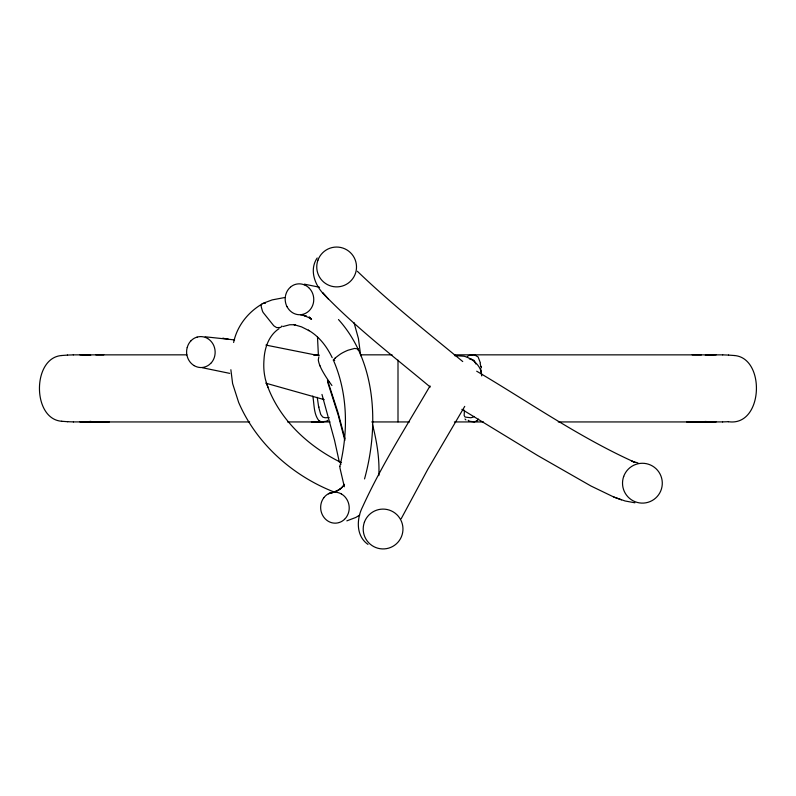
<?xml version="1.0" encoding="UTF-8"?>
<svg xmlns="http://www.w3.org/2000/svg" width="796" height="796" viewBox="0 0 796 796"><rect width="100%" height="100%" fill="white"/><g stroke="black" fill="none" stroke-linecap="round" stroke-linejoin="round"><path stroke-width="1.19" d="M339.902 466.486L339.942 467.511A16.02 11.044 61.8 0 0 340.011 468.207L344.33 486.744M364.538 478.923C379.055 426.258 376.647 361.981 338.489 319.544M378.836 475.59C379.682 458.317 376.707 441.093 372.488 424.407M464.466 410.229L464.148 415.393L464.854 416.776A60.287 13.612 -81.3 0 0 465.471 417.124L470.764 417.751A157.28 35.581 -80.9 0 0 472.167 417.393L472.575 417.293A60.078 13.622 -81.2 0 0 473.331 416.925L474.028 416.437M281.903 325.982L280.739 327.445L276.889 327.624M285.366 296.57L285.326 296.868A16.437 16.199 84.7 0 0 285.824 303.654L286.053 304.38A16.139 15.9 84.7 0 0 286.868 306.38L287.077 306.778M340.37 464.187C348.32 429.94 347.593 392.627 333.355 360.081M233.626 342.489C236.83 326.649 247.377 312.928 261.078 304.609M467.342 356.996L467.66 356.449M401.214 518.693L427.78 469.322L464.735 406.368M478.525 419.134L476.844 420.975M317.196 257.984C308.709 270.312 315.286 286.331 325.206 295.615C357.533 328.977 394.647 357.285 430.228 387.045M318.788 357.135L318.3 359.951A15.801 10.905 61.8 0 0 320.032 365.842M430.029 385.951C406.836 425.77 381.762 464.774 362.638 506.783C356.489 518.753 355.802 535.907 367.971 544.404M344.141 484.545L343.434 485.56A32.387 22.099 61.2 0 1 340.071 488.953M344.519 484.346L343.822 485.371A32.457 22.169 61.3 0 1 340.449 488.764L339.584 489.311M357.762 349.882L358.021 349.623A2.746 0.905 -25 0 0 358.329 348.976L354.618 348.439L348.101 350.2A18.467 6.06 -25 0 0 342.917 352.608L342.569 352.797A10.865 3.562 -25 0 0 339.972 354.379L337.514 356.21A48.138 15.83 -24.9 0 0 335.116 358.11M335.146 358.11L333.355 359.951A1.592 0.527 -25 0 0 333.425 360.17L333.822 360.28A18.139 5.95 -25 0 0 334.718 360.299M262.003 303.953L262.541 303.604A7.93 5.473 61.8 0 1 263.227 303.356L265.486 303.226M279.038 328.678C268.769 335.305 264.61 348.121 264.033 359.145C263.526 365.235 263.695 371.394 265.018 377.384C265.148 379.791 270.192 393.522 266.899 384.289M339.086 489.649L339.962 489.122M338.559 489.968L339.454 489.46M359.702 515.082L355.762 517.48L346.837 520.853M338.021 490.286L338.927 489.779M337.464 490.585L338.39 490.097M323.863 497.669A14.656 14.437 84.7 0 1 328.43 493.759L328.788 493.58A13.94 13.731 84.7 0 1 332.748 492.316A13.204 13.005 84.7 0 1 334.3 492.187L334.847 492.177A13.96 13.751 84.7 0 1 341.355 493.958M336.887 490.873L337.832 490.396M327.226 421.193L321.813 421.83M337.245 490.694L334.41 491.938M336.658 490.973L333.086 492.416M263.556 303.137L272.152 299.903L285.157 297.455M334.111 491.998L333.444 492.236A103.5 70.675 59.6 0 1 331.206 493.003M282.908 326.559L289.734 324.758L295.197 324.748L293.893 324.609L301.525 326.867L309.176 330.708L308.341 330.191C319.176 336.39 326.887 346.608 332.211 357.693M197.09 337.116L197.378 337.036A13.552 13.343 84.7 0 1 205.099 337.335A14.169 13.96 84.7 0 1 207.149 338.25L207.647 338.529M331.176 492.933L328.788 493.58M328.43 493.759L330.818 493.112A103.53 70.605 59.3 0 0 333.116 492.475M329.166 417.601L325.236 417.751A157.28 35.581 80.9 0 1 323.833 417.393L323.425 417.293A60.078 13.622 81.2 0 1 322.669 416.925L320.758 414.487L318.778 407.462M474.187 421.83L468.774 421.193M454.466 355.623L464.058 356.23A24.208 21.213 31 0 1 471.142 359.295C476.595 362.648 481.341 368.21 481.65 374.846M61.561 355.523L67.511 355.086M728.4 421.701C763.354 426.895 765.921 357.892 734.36 355.523M67.421 355.086L73.381 354.867M722.529 421.91L728.479 421.701M716.151 354.837L705.316 355.285M86.187 421.79L79.948 421.94L249.655 421.94M95.878 354.867L103.808 354.837M686.64 421.94L695.356 421.91M313.783 354.837L318.649 354.827M73.292 354.867L186.841 354.837M313.724 354.837L318.888 354.837M360.797 354.837L392.07 354.837M454.416 354.837L722.708 354.867M90.684 355.285L79.849 354.837M61.66 355.523C32.019 357.722 32.049 419.223 61.77 421.263M73.391 421.91L104.047 421.91M691.953 421.91L722.609 421.91M287.545 421.94L330.061 421.94M371.752 421.94L409.512 421.94M454.397 421.94L483.441 421.94M558.265 421.94L716.052 421.94L709.883 421.79M311.375 421.94L323.494 421.95M102.316 421.91L109.36 421.94M692.192 354.837L701.425 354.867M469.361 358.906L470.466 358.986A165.051 37.332 80.9 0 1 471.302 359.115L474.127 360.429L475.849 363.991M722.639 354.867L728.579 355.086M67.521 421.701L73.491 421.91M704.928 421.482L710.858 421.79M205.139 336.798L234.611 339.922M61.67 421.263L67.62 421.701M728.499 355.086L734.439 355.523M228.203 339.026L222.661 338.33L224.183 338.519M304.39 284.152L319.564 287.256M634.9 502.803L625.089 500.983L613.855 497.052L590.96 486.008L537.519 455.441L461.859 409.333M202.363 367.732L229.696 373.364M265.914 345.086L319.246 355.732M300.699 314.898L306.251 316.042L303.435 315.266L310.37 318.32L308.947 317.266L311.117 318.987M474.734 355.056L478.098 356.946L480.306 362.707M276.56 327.554L274.043 325.982A14.935 10.308 61.9 0 1 273.695 325.663L263.148 312.48A12.806 8.836 61.9 0 1 262.391 310.928L261.188 306.51A3.99 2.756 61.8 0 1 261.974 303.913M637.964 462.924L631.417 461.063L634.82 462.307C579.289 437.332 528.982 402.109 476.685 371.195M265.715 383.155L324.211 399.632M621.447 499.858L613.855 497.052M334.748 492.256C292.968 476.108 256.461 443.87 238.651 402.408L232.611 383.582L230.87 369.722M341.504 462.685C309.545 447.223 281.147 421.353 268.143 387.791M319.156 420.975C313.554 414.368 314.311 404.199 312.808 396.07M194.124 365.593L194.602 365.871A13.85 13.641 84.7 0 0 201.915 367.523A13.721 13.522 84.7 0 0 210.721 363.354M462.735 361.543C427.054 332.121 390.687 303.366 357.354 271.267M465.889 419.92L465.023 418.995M311.564 319.405L309.216 317.106L311.206 319.077M328.499 299.206L322.529 292.63L325.713 296.172M331.922 385.493L329.415 382.02M319.962 365.861L321.146 368.449A47.641 32.875 61.8 0 0 322.539 371.115A83.938 57.929 61.8 0 0 329.425 382.01M327.435 379.971L337.872 412.149L345.016 438.855M327.614 381.961L338.28 415.303L344.857 440.397M354.031 322.659L358.409 338.479L360.707 355.742M321.972 394.438L334.539 440.297L339.345 462.168M481.192 366.478L481.451 367.762M318.599 406.577L317.246 397.333M317.505 337.146L318.36 354.638M398 360.1L398 421.89M207.647 338.519A15.034 14.806 84.7 0 1 212.333 343.006L212.741 343.633A15.9 15.671 84.7 0 1 213.746 345.534L213.925 345.952A16.557 16.318 84.7 0 1 214.91 355.026L214.602 356.489A15.452 15.224 84.7 0 1 210.801 363.354M197.09 337.126A13.403 13.204 84.7 0 0 193.975 338.429A14.885 14.666 84.7 0 0 191.03 340.768M187.229 347.553A15.194 14.965 84.7 0 1 190.97 340.788M186.652 352.956A16.169 15.93 84.7 0 1 187.169 347.673M186.722 353.623A16.766 16.517 84.7 0 0 187.856 358.18L188.025 358.598A15.353 15.124 84.7 0 0 194.115 365.623M287.097 306.768A15.194 14.975 84.7 0 0 293.236 313.097L294.52 313.694A13.731 13.532 84.7 0 0 301.923 314.549A14.318 14.109 84.7 0 0 310.35 309.435A15.761 15.532 84.7 0 0 313.534 302.191L313.614 301.614A16.328 16.089 84.7 0 0 312.072 292.172L311.853 291.784A15.85 15.612 84.7 0 0 308.679 287.615M285.535 295.634A15.84 15.612 84.7 0 1 285.734 294.809L285.963 294.052A15.094 14.865 84.7 0 1 290.351 287.227M290.6 287.048A13.821 13.622 84.7 0 1 293.445 285.157A14.099 13.89 84.7 0 1 296.958 284.043A13.532 13.333 84.7 0 1 304.311 284.859M304.43 284.878A14.318 14.109 84.7 0 1 308.669 287.615M323.813 497.749A15.721 15.482 84.7 0 0 321.863 501.221L321.624 501.828A16.059 15.821 84.7 0 0 320.808 505.251A16.855 16.607 84.7 0 0 320.718 508.743L320.778 509.38A16.497 16.248 84.7 0 0 321.196 511.609L321.295 511.977A15.98 15.741 84.7 0 0 325.017 518.644L325.206 518.833A14.865 14.646 84.7 0 0 328.728 521.509A14.089 13.89 84.7 0 0 331.842 522.743L332.877 522.962A13.661 13.462 84.7 0 0 339.345 522.475M344.509 519.32A13.92 13.721 84.7 0 1 339.444 522.445M344.519 519.33A14.766 14.547 84.7 0 0 347.195 515.788A16.199 15.96 84.7 0 0 348.847 511.38L348.937 510.942A16.01 15.781 84.7 0 0 349.165 506.863L349.136 506.515A17.413 17.154 84.7 0 0 348.767 504.157L348.708 503.898A16.049 15.811 84.7 0 0 345.275 497.211L345.156 497.062A14.835 14.617 84.7 0 0 341.355 493.948M339.832 466.337A3.612 2.487 61.8 0 1 340.927 464.337M468.824 420.835A61.501 13.681 -84 0 1 468.197 420.278M475.63 421.412A158.822 35.969 -81.1 0 1 474.187 421.771M476.864 420.795A66.327 15.134 -82.1 0 1 475.918 421.273M480.605 368.657A56.327 23.9 -89.8 0 1 481.699 375.931M480.097 363.294A29.92 8.239 85.5 0 1 480.943 366.976M474.724 354.996A166.374 37.691 81.3 0 0 473.59 354.837L468.983 355.484A69.71 15.731 82.2 0 0 468.177 355.822M318.937 407.283A45.82 19.194 89.5 0 1 318.758 406.398M327.803 420.278A61.501 13.681 84 0 1 327.176 420.835M321.813 421.771A158.822 35.969 81.1 0 1 320.37 421.412M320.082 421.273A66.327 15.134 82.1 0 1 319.136 420.795M91.092 421.482L85.232 421.79L91.003 421.482M364.399 522.196A19.92 19.88 78.4 0 0 386.548 548.633A19.92 19.88 78.4 0 0 398.308 516.216A19.92 19.88 78.4 0 0 364.399 522.196M317.932 260.183A19.92 19.88 78.4 0 0 340.121 286.58A19.92 19.88 78.4 0 0 351.842 254.153A19.92 19.88 78.4 0 0 317.932 260.183M623.706 476.406A19.92 19.88 78.4 0 0 645.894 502.813A19.92 19.88 78.4 0 0 657.615 470.376A19.92 19.88 78.4 0 0 623.706 476.406"/></g></svg>
